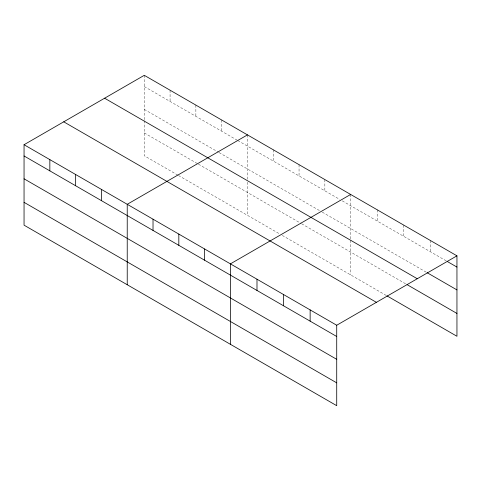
<?xml version="1.0" encoding="UTF-8"?>
<svg xmlns="http://www.w3.org/2000/svg" width="481" height="481" viewBox="0 0 481 481"><rect width="100%" height="100%" fill="white"/><g stroke="black" fill="none" stroke-linecap="round" stroke-linejoin="round"><path stroke-width="0.36" stroke-dasharray="2.4 1.8" d="M144.282 119.685L144.282 75.313M144.282 86.556L237.145 140.169M237.788 140.542L339.676 199.368M342.256 200.86L446.578 261.087M144.282 109.391L218.44 152.206M219.083 152.579L319.685 210.666M322.27 212.151L426.485 272.324M144.282 132.918L197.805 163.823M198.449 164.195L300.986 223.394M301.629 223.767L405.742 283.874M177.814 175.114L144.282 155.754L144.282 120.418M178.457 175.487L279.708 233.94M282.287 235.431L386.291 295.478M430.375 240.488L430.375 251.731M403.793 225.144L403.793 236.387M377.218 209.8L377.218 221.044M350.643 194.456L350.643 239.562M350.643 240.296L350.643 274.898M324.849 179.563L324.849 190.807M299.05 164.67L299.05 175.914M273.256 149.777L273.256 161.021M247.462 134.884L247.462 179.257M247.462 182.197L247.462 215.326M221.663 119.991L221.663 131.235M195.869 105.099L195.869 116.342M170.076 90.206L170.076 101.449"/><path stroke-width="0.72" d="M336.718 359.325L336.718 325.246L24.05 144.727L24.05 225.168L336.718 405.687L336.718 359.325L24.05 178.806M386.94 295.851L456.95 336.273L456.95 255.832L144.282 75.313L24.05 144.727M247.462 134.884L127.231 204.299L127.231 284.74M350.643 194.456L230.411 263.871L230.411 344.312M336.718 325.246L456.95 255.832M447.228 261.466L456.95 267.075M427.134 272.697L456.95 289.911M104.605 98.22L417.274 278.739M407.034 284.62L456.95 313.438M63.726 121.819L376.395 302.339M24.05 155.97L336.718 336.49M24.05 202.333L336.718 382.852M310.143 309.902L310.143 321.146M283.568 294.558L283.568 305.802M256.992 279.214L256.992 290.458M204.617 248.978L204.617 260.221M178.824 234.085L178.824 245.328M153.024 219.192L153.024 230.435M101.437 189.406L101.437 200.649M75.643 174.513L75.643 185.756M49.844 159.62L49.844 170.863"/></g></svg>
